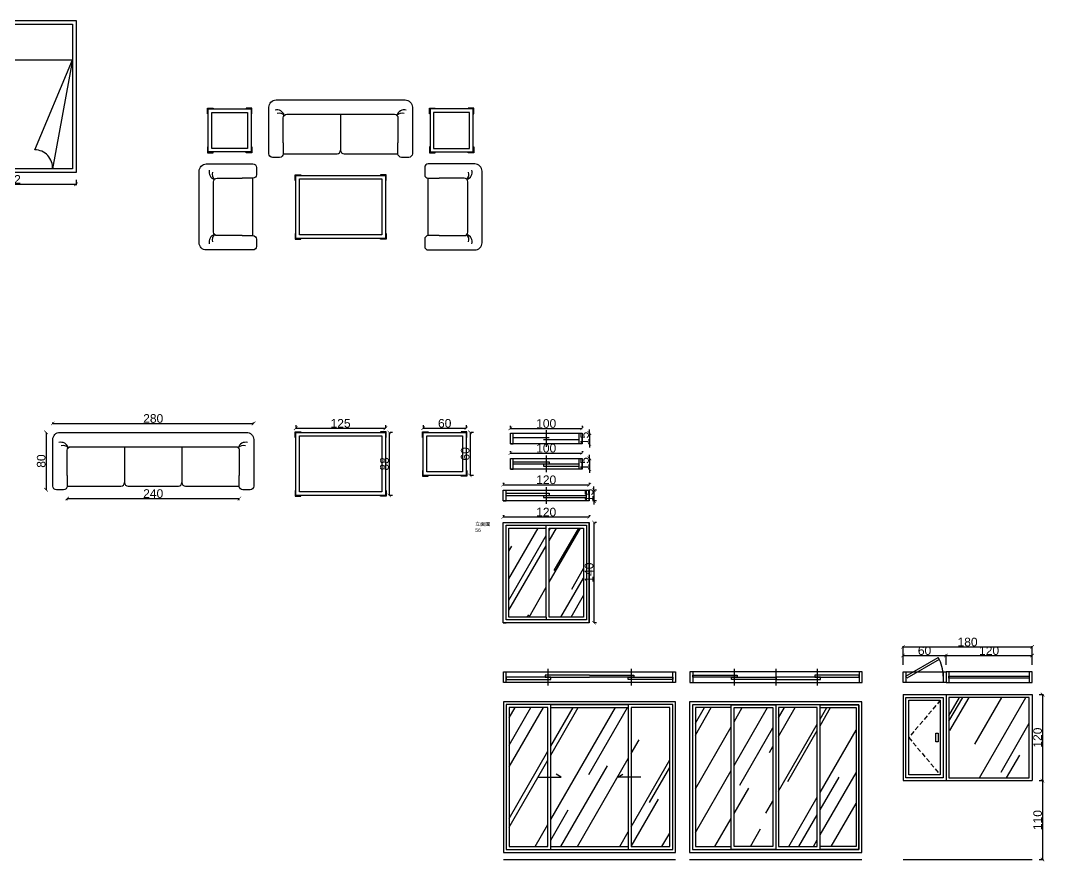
# Model space of a CAD drawing. Header units: millimetres. Extents: x -2628 to 3435, y -3699 to 2704.
# Drawn here: x 2008 to 3435, y 1519 to 2692 of the extents above; entities that cross this region are included whole.
import ezdxf

# ---------------------------------------------------------------- set-up
doc = ezdxf.new("R2010")
doc.units = ezdxf.units.MM
doc.header["$PDMODE"] = 35
doc.linetypes.add('HIDDEN', pattern=[9.525, 6.35, -3.175])
for name, color, linetype in [('04-門線', 94, 'Continuous'), ('05-窗線', 150, 'Continuous'), ('06-傢俱', 6, 'Continuous'), ('10-標註', 140, 'Continuous')]:
    doc.layers.add(name, color=color, linetype=linetype)
doc.styles.get("Standard").update_dxf_attribs({"font": 'arial.ttf'})
doc.dimstyles.new('ISO-30', dxfattribs={"dimtxt": 12, "dimasz": 5, "dimexe": 1.25, "dimexo": 10, "dimtad": 1, "dimdec": 1, "dimrnd": 0.5, "dimdsep": 46, "dimtxsty": 'Standard', "dimblk": 'ARCHTICK', "dimcen": 2.5, "dimadec": 0, "dimazin": 0, "dimtfac": 1, "dimtdec": 1, "dimtix": 1, "dimtmove": 0, "dimatfit": 3, "dimldrblk": 'ARCHTICK', "dimfxl": 15, "dimarcsym": 0})
pattern_1 = [(60, (0, -41.68), (17.8289, 183.2805), [1143, -152.4, 381, -76.2]), (60, (17.68, 65.14), (-125.8682, -15.3181), [228.6, -25.146, 457.2, -57.15]), (60, (-37.04, 23.7), (153.90594, 368.6809), [609.6, -106.68, 304.8, -76.2])]

# ---------------------------------------------------------------- blocks, each defined once
blk = doc.blocks.new('_ArchTick')
at = {"color": 0, "linetype": 'ByBlock', "const_width": 0.15}
blk.add_lwpolyline([(-0.5, -0.5), (0.5, 0.5)], dxfattribs=at)
blk = doc.blocks.new('*D13')
at = {"layer": '10-標註', "color": 0, "lineweight": -2, "transparency": 16777216}
for p, q in [((2052.7, 2130), (2052.7, 2131.6)), ((2052.7, 2130.3), (2332.7, 2130.3)), ((2332.7, 2130), (2332.7, 2131.6))]:
    blk.add_line(p, q, dxfattribs=at)
at = {"layer": 'Defpoints', "color": 0, "transparency": 16777216}
for p in [(2332.7, 2130.3), (2052.7, 2120), (2332.7, 2120)]:
    blk.add_point(p, dxfattribs=at)
at = {"layer": '10-標註', "color": 0, "lineweight": -2, "transparency": 16777216, "xscale": 5, "yscale": 5, "zscale": 5, "rotation": 180}
blk.add_blockref('_ArchTick', (2052.7, 2130.3), dxfattribs=at)
at = {"layer": '10-標註', "color": 0, "lineweight": -2, "transparency": 16777216, "xscale": 5, "yscale": 5, "zscale": 5}
blk.add_blockref('_ArchTick', (2332.7, 2130.3), dxfattribs=at)
at = {"layer": '10-標註', "color": 0, "transparency": 16777216, "insert": (2192.7, 2137.1), "char_height": 12, "attachment_point": 5}
blk.add_mtext('280', dxfattribs=at)
blk = doc.blocks.new('*D14')
at = {"layer": '10-標註', "color": 0, "lineweight": -2, "transparency": 16777216}
for p, q in [((2042.1, 2117.8), (2042.1, 2117.8)), ((2043.3, 2117.8), (2043.3, 2037.8)), ((2042.1, 2037.8), (2042.1, 2037.8))]:
    blk.add_line(p, q, dxfattribs=at)
at = {"layer": 'Defpoints', "color": 0, "transparency": 16777216}
for p in [(2052.1, 2117.8), (2043.3, 2037.8), (2052.1, 2037.8)]:
    blk.add_point(p, dxfattribs=at)
at = {"layer": '10-標註', "color": 0, "lineweight": -2, "transparency": 16777216, "xscale": 5, "yscale": 5, "zscale": 5}
for p, rotation in [((2043.3, 2117.8), 90), ((2043.3, 2037.8), 270)]:
    blk.add_blockref('_ArchTick', p, dxfattribs=dict(at, rotation=rotation))
at = {"layer": '10-標註', "color": 0, "transparency": 16777216, "insert": (2036.6, 2077.8), "char_height": 12, "attachment_point": 5, "rotation": 90}
blk.add_mtext('80', dxfattribs=at)
blk = doc.blocks.new('*D15')
at = {"layer": '10-標註', "color": 0, "lineweight": -2, "transparency": 16777216}
for p, q in [((2072.7, 2025.6), (2312.7, 2025.6)), ((2072.7, 2023.3), (2072.7, 2024.4)), ((2312.7, 2023.3), (2312.7, 2024.4))]:
    blk.add_line(p, q, dxfattribs=at)
at = {"layer": 'Defpoints', "color": 0, "transparency": 16777216}
for p in [(2072.7, 2033.3), (2312.7, 2033.3), (2312.7, 2025.6)]:
    blk.add_point(p, dxfattribs=at)
at = {"layer": '10-標註', "color": 0, "lineweight": -2, "transparency": 16777216, "xscale": 5, "yscale": 5, "zscale": 5, "rotation": 180}
blk.add_blockref('_ArchTick', (2072.7, 2025.6), dxfattribs=at)
at = {"layer": '10-標註', "color": 0, "lineweight": -2, "transparency": 16777216, "xscale": 5, "yscale": 5, "zscale": 5}
blk.add_blockref('_ArchTick', (2312.7, 2025.6), dxfattribs=at)
at = {"layer": '10-標註', "color": 0, "transparency": 16777216, "insert": (2192.7, 2032.4), "char_height": 12, "attachment_point": 5}
blk.add_mtext('240', dxfattribs=at)
blk = doc.blocks.new('*D16')
at = {"layer": '10-標註', "color": 0, "lineweight": -2, "transparency": 16777216}
for p, q in [((2391.4, 2127.8), (2391.4, 2124.8)), ((2516.4, 2127.8), (2516.4, 2124.8)), ((2391.4, 2123.6), (2516.4, 2123.6))]:
    blk.add_line(p, q, dxfattribs=at)
at = {"layer": 'Defpoints', "color": 0, "transparency": 16777216}
for p in [(2391.4, 2117.8), (2516.4, 2123.6), (2516.4, 2117.8)]:
    blk.add_point(p, dxfattribs=at)
at = {"layer": '10-標註', "color": 0, "lineweight": -2, "transparency": 16777216, "xscale": 5, "yscale": 5, "zscale": 5, "rotation": 180}
blk.add_blockref('_ArchTick', (2391.4, 2123.6), dxfattribs=at)
at = {"layer": '10-標註', "color": 0, "lineweight": -2, "transparency": 16777216, "xscale": 5, "yscale": 5, "zscale": 5}
blk.add_blockref('_ArchTick', (2516.4, 2123.6), dxfattribs=at)
at = {"layer": '10-標註', "color": 0, "transparency": 16777216, "insert": (2453.9, 2130.3), "char_height": 12, "attachment_point": 5}
blk.add_mtext('125', dxfattribs=at)
blk = doc.blocks.new('*D17')
at = {"layer": '10-標註', "color": 0, "lineweight": -2, "transparency": 16777216}
for p, q in [((2521.7, 2117.8), (2521.7, 2029.8)), ((2526.4, 2117.8), (2523, 2117.8)), ((2526.4, 2029.8), (2523, 2029.8))]:
    blk.add_line(p, q, dxfattribs=at)
at = {"layer": 'Defpoints', "color": 0, "transparency": 16777216}
for p in [(2516.4, 2117.8), (2516.4, 2029.8), (2521.7, 2029.8)]:
    blk.add_point(p, dxfattribs=at)
at = {"layer": '10-標註', "color": 0, "lineweight": -2, "transparency": 16777216, "xscale": 5, "yscale": 5, "zscale": 5}
for p, rotation in [((2521.7, 2117.8), 90), ((2521.7, 2029.8), 270)]:
    blk.add_blockref('_ArchTick', p, dxfattribs=dict(at, rotation=rotation))
at = {"layer": '10-標註', "color": 0, "transparency": 16777216, "insert": (2515, 2073.8), "char_height": 12, "attachment_point": 5, "rotation": 90}
blk.add_mtext('88', dxfattribs=at)
blk = doc.blocks.new('*D18')
at = {"layer": '10-標註', "color": 0, "lineweight": -2, "transparency": 16777216}
for p, q in [((2569, 2127.8), (2569, 2124.8)), ((2629, 2127.8), (2629, 2124.8)), ((2569, 2123.6), (2629, 2123.6))]:
    blk.add_line(p, q, dxfattribs=at)
at = {"layer": 'Defpoints', "color": 0, "transparency": 16777216}
for p in [(2569, 2117.8), (2629, 2123.6), (2629, 2117.8)]:
    blk.add_point(p, dxfattribs=at)
at = {"layer": '10-標註', "color": 0, "lineweight": -2, "transparency": 16777216, "xscale": 5, "yscale": 5, "zscale": 5, "rotation": 180}
blk.add_blockref('_ArchTick', (2569, 2123.6), dxfattribs=at)
at = {"layer": '10-標註', "color": 0, "lineweight": -2, "transparency": 16777216, "xscale": 5, "yscale": 5, "zscale": 5}
blk.add_blockref('_ArchTick', (2629, 2123.6), dxfattribs=at)
at = {"layer": '10-標註', "color": 0, "transparency": 16777216, "insert": (2599, 2130.3), "char_height": 12, "attachment_point": 5}
blk.add_mtext('60', dxfattribs=at)
blk = doc.blocks.new('*D19')
at = {"layer": '10-標註', "color": 0, "lineweight": -2, "transparency": 16777216}
for p, q in [((2634.3, 2117.8), (2634.3, 2057.8)), ((2639, 2117.8), (2635.6, 2117.8)), ((2639, 2057.8), (2635.6, 2057.8))]:
    blk.add_line(p, q, dxfattribs=at)
at = {"layer": 'Defpoints', "color": 0, "transparency": 16777216}
for p in [(2629, 2117.8), (2629, 2057.8), (2634.3, 2057.8)]:
    blk.add_point(p, dxfattribs=at)
at = {"layer": '10-標註', "color": 0, "lineweight": -2, "transparency": 16777216, "xscale": 5, "yscale": 5, "zscale": 5}
for p, rotation in [((2634.3, 2117.8), 90), ((2634.3, 2057.8), 270)]:
    blk.add_blockref('_ArchTick', p, dxfattribs=dict(at, rotation=rotation))
at = {"layer": '10-標註', "color": 0, "transparency": 16777216, "insert": (2627.6, 2087.8), "char_height": 12, "attachment_point": 5, "rotation": 90}
blk.add_mtext('60', dxfattribs=at)
blk = doc.blocks.new('*D20')
at = {"layer": '10-標註', "color": 0, "lineweight": -2, "transparency": 16777216}
for p, q in [((2690.5, 2126.8), (2690.5, 2124.6)), ((2690.5, 2123.4), (2790.5, 2123.4)), ((2790.5, 2126.8), (2790.5, 2124.6))]:
    blk.add_line(p, q, dxfattribs=at)
at = {"layer": 'Defpoints', "color": 0, "transparency": 16777216}
for p in [(2690.5, 2116.8), (2790.5, 2123.4), (2790.5, 2116.8)]:
    blk.add_point(p, dxfattribs=at)
at = {"layer": '10-標註', "color": 0, "lineweight": -2, "transparency": 16777216, "xscale": 5, "yscale": 5, "zscale": 5, "rotation": 180}
blk.add_blockref('_ArchTick', (2690.5, 2123.4), dxfattribs=at)
at = {"layer": '10-標註', "color": 0, "lineweight": -2, "transparency": 16777216, "xscale": 5, "yscale": 5, "zscale": 5}
blk.add_blockref('_ArchTick', (2790.5, 2123.4), dxfattribs=at)
at = {"layer": '10-標註', "color": 0, "transparency": 16777216, "insert": (2740.5, 2130.1), "char_height": 12, "attachment_point": 5}
blk.add_mtext('100', dxfattribs=at)
blk = doc.blocks.new('*D21')
at = {"layer": '10-標註', "color": 0, "lineweight": -2, "transparency": 16777216}
for p, q in [((2690.5, 2091.4), (2690.5, 2090.2)), ((2690.5, 2088.9), (2790.5, 2088.9)), ((2790.5, 2091.4), (2790.5, 2090.2))]:
    blk.add_line(p, q, dxfattribs=at)
at = {"layer": 'Defpoints', "color": 0, "transparency": 16777216}
for p in [(2790.5, 2088.9), (2690.5, 2081.4), (2790.5, 2081.4)]:
    blk.add_point(p, dxfattribs=at)
at = {"layer": '10-標註', "color": 0, "lineweight": -2, "transparency": 16777216, "xscale": 5, "yscale": 5, "zscale": 5, "rotation": 180}
blk.add_blockref('_ArchTick', (2690.5, 2088.9), dxfattribs=at)
at = {"layer": '10-標註', "color": 0, "lineweight": -2, "transparency": 16777216, "xscale": 5, "yscale": 5, "zscale": 5}
blk.add_blockref('_ArchTick', (2790.5, 2088.9), dxfattribs=at)
at = {"layer": '10-標註', "color": 0, "transparency": 16777216, "insert": (2740.5, 2095.7), "char_height": 12, "attachment_point": 5}
blk.add_mtext('100', dxfattribs=at)
blk = doc.blocks.new('*D22')
at = {"layer": '10-標註', "color": 0, "lineweight": -2, "transparency": 16777216}
for p, q in [((2680.5, 2047.3), (2680.5, 2046.1)), ((2680.5, 2044.8), (2800.5, 2044.8)), ((2800.5, 2047.3), (2800.5, 2046.1))]:
    blk.add_line(p, q, dxfattribs=at)
at = {"layer": 'Defpoints', "color": 0, "transparency": 16777216}
for p in [(2800.5, 2044.8), (2680.5, 2037.3), (2800.5, 2037.3)]:
    blk.add_point(p, dxfattribs=at)
at = {"layer": '10-標註', "color": 0, "lineweight": -2, "transparency": 16777216, "xscale": 5, "yscale": 5, "zscale": 5, "rotation": 180}
blk.add_blockref('_ArchTick', (2680.5, 2044.8), dxfattribs=at)
at = {"layer": '10-標註', "color": 0, "lineweight": -2, "transparency": 16777216, "xscale": 5, "yscale": 5, "zscale": 5}
blk.add_blockref('_ArchTick', (2800.5, 2044.8), dxfattribs=at)
at = {"layer": '10-標註', "color": 0, "transparency": 16777216, "insert": (2740.5, 2051.6), "char_height": 12, "attachment_point": 5}
blk.add_mtext('120', dxfattribs=at)
blk = doc.blocks.new('*D23')
at = {"layer": '10-標註', "color": 0, "lineweight": -2, "transparency": 16777216}
for p, q in [((2680.5, 2002.3), (2680.5, 2001.1)), ((2680.5, 1999.9), (2800.5, 1999.9)), ((2800.5, 2002.3), (2800.5, 2001.1))]:
    blk.add_line(p, q, dxfattribs=at)
at = {"layer": 'Defpoints', "color": 0, "transparency": 16777216}
for p in [(2800.5, 1999.9), (2680.5, 1992.3), (2800.5, 1992.3)]:
    blk.add_point(p, dxfattribs=at)
at = {"layer": '10-標註', "color": 0, "lineweight": -2, "transparency": 16777216, "xscale": 5, "yscale": 5, "zscale": 5, "rotation": 180}
blk.add_blockref('_ArchTick', (2680.5, 1999.9), dxfattribs=at)
at = {"layer": '10-標註', "color": 0, "lineweight": -2, "transparency": 16777216, "xscale": 5, "yscale": 5, "zscale": 5}
blk.add_blockref('_ArchTick', (2800.5, 1999.9), dxfattribs=at)
at = {"layer": '10-標註', "color": 0, "transparency": 16777216, "insert": (2740.5, 2006.6), "char_height": 12, "attachment_point": 5}
blk.add_mtext('120', dxfattribs=at)
blk = doc.blocks.new('*D24')
at = {"layer": '10-標註', "color": 0, "lineweight": -2, "transparency": 16777216}
for p, q in [((2800.5, 2116.8), (2802, 2116.8)), ((2800.8, 2116.8), (2800.8, 2121.8)), ((2800.8, 2116.8), (2800.8, 2101.8)), ((2800.5, 2101.8), (2802, 2101.8)), ((2800.8, 2101.8), (2800.8, 2096.8))]:
    blk.add_line(p, q, dxfattribs=at)
at = {"layer": 'Defpoints', "color": 0, "transparency": 16777216}
for p in [(2790.5, 2116.8), (2790.5, 2101.8), (2800.8, 2101.8)]:
    blk.add_point(p, dxfattribs=at)
at = {"layer": '10-標註', "color": 0, "lineweight": -2, "transparency": 16777216, "xscale": 5, "yscale": 5, "zscale": 5}
for p, rotation in [((2800.8, 2116.8), 270), ((2800.8, 2101.8), 90)]:
    blk.add_blockref('_ArchTick', p, dxfattribs=dict(at, rotation=rotation))
at = {"layer": '10-標註', "color": 0, "transparency": 16777216, "insert": (2794, 2109.3), "char_height": 12, "attachment_point": 5, "rotation": 90}
blk.add_mtext('15', dxfattribs=at)
blk = doc.blocks.new('*D25')
at = {"layer": '10-標註', "color": 0, "lineweight": -2, "transparency": 16777216}
for p, q in [((2800.8, 2081.4), (2800.8, 2086.4)), ((2800.5, 2081.4), (2802, 2081.4)), ((2800.8, 2081.4), (2800.8, 2066.4)), ((2800.5, 2066.4), (2802, 2066.4)), ((2800.8, 2066.4), (2800.8, 2061.4))]:
    blk.add_line(p, q, dxfattribs=at)
at = {"layer": 'Defpoints', "color": 0, "transparency": 16777216}
for p in [(2790.5, 2081.4), (2790.5, 2066.4), (2800.8, 2066.4)]:
    blk.add_point(p, dxfattribs=at)
at = {"layer": '10-標註', "color": 0, "lineweight": -2, "transparency": 16777216, "xscale": 5, "yscale": 5, "zscale": 5}
for p, rotation in [((2800.8, 2081.4), 270), ((2800.8, 2066.4), 90)]:
    blk.add_blockref('_ArchTick', p, dxfattribs=dict(at, rotation=rotation))
at = {"layer": '10-標註', "color": 0, "transparency": 16777216, "insert": (2794, 2073.9), "char_height": 12, "attachment_point": 5, "rotation": 90}
blk.add_mtext('15', dxfattribs=at)
blk = doc.blocks.new('*D26')
at = {"layer": '10-標註', "color": 0, "lineweight": -2, "transparency": 16777216}
for p, q in [((2807, 2037.3), (2807, 2042.3)), ((2807, 2037.3), (2807, 2022.3)), ((2810.5, 2037.3), (2808.3, 2037.3)), ((2807, 2022.3), (2807, 2017.3)), ((2810.5, 2022.3), (2808.3, 2022.3))]:
    blk.add_line(p, q, dxfattribs=at)
at = {"layer": 'Defpoints', "color": 0, "transparency": 16777216}
for p in [(2800.5, 2037.3), (2800.5, 2022.3), (2807, 2022.3)]:
    blk.add_point(p, dxfattribs=at)
at = {"layer": '10-標註', "color": 0, "lineweight": -2, "transparency": 16777216, "xscale": 5, "yscale": 5, "zscale": 5}
for p, rotation in [((2807, 2037.3), 270), ((2807, 2022.3), 90)]:
    blk.add_blockref('_ArchTick', p, dxfattribs=dict(at, rotation=rotation))
at = {"layer": '10-標註', "color": 0, "transparency": 16777216, "insert": (2800.3, 2029.8), "char_height": 12, "attachment_point": 5, "rotation": 90}
blk.add_mtext('15', dxfattribs=at)
blk = doc.blocks.new('*D27')
at = {"layer": '10-標註', "color": 0, "lineweight": -2, "transparency": 16777216}
for p, q in [((2807, 1992.3), (2807, 1852.3)), ((2810.5, 1992.3), (2808.3, 1992.3)), ((2810.5, 1852.3), (2808.3, 1852.3))]:
    blk.add_line(p, q, dxfattribs=at)
at = {"layer": 'Defpoints', "color": 0, "transparency": 16777216}
for p in [(2800.5, 1992.3), (2800.5, 1852.3), (2807, 1852.3)]:
    blk.add_point(p, dxfattribs=at)
at = {"layer": '10-標註', "color": 0, "lineweight": -2, "transparency": 16777216, "xscale": 5, "yscale": 5, "zscale": 5}
for p, rotation in [((2807, 1992.3), 90), ((2807, 1852.3), 270)]:
    blk.add_blockref('_ArchTick', p, dxfattribs=dict(at, rotation=rotation))
at = {"layer": '10-標註', "color": 0, "transparency": 16777216, "insert": (2800.3, 1922.3), "char_height": 12, "attachment_point": 5, "rotation": 90}
blk.add_mtext('140', dxfattribs=at)
blk = doc.blocks.new('*D41')
at = {"layer": '10-標註', "color": 0, "lineweight": -2, "transparency": 16777216}
for p, q in [((1903.1, 2470.1), (1903.1, 2462.4)), ((2085.1, 2470.1), (2085.1, 2462.4)), ((2085.1, 2463.6), (1903.1, 2463.6))]:
    blk.add_line(p, q, dxfattribs=at)
at = {"layer": 'Defpoints', "color": 0, "transparency": 16777216}
for p in [(1903.1, 2480.1), (2085.1, 2480.1), (1903.1, 2463.6)]:
    blk.add_point(p, dxfattribs=at)
at = {"layer": '10-標註', "color": 0, "lineweight": -2, "transparency": 16777216, "xscale": 5, "yscale": 5, "zscale": 5, "rotation": 180}
blk.add_blockref('_ArchTick', (1903.1, 2463.6), dxfattribs=at)
at = {"layer": '10-標註', "color": 0, "lineweight": -2, "transparency": 16777216, "xscale": 5, "yscale": 5, "zscale": 5}
blk.add_blockref('_ArchTick', (2085.1, 2463.6), dxfattribs=at)
at = {"layer": '10-標註', "color": 0, "transparency": 16777216, "insert": (1994.1, 2470.4), "char_height": 12, "attachment_point": 5}
blk.add_mtext('182', dxfattribs=at)
blk = doc.blocks.new('*D43')
at = {"layer": '05-窗線', "color": 0, "lineweight": -2, "transparency": 16777216}
for p, q in [((3237.9, 1793.9), (3237.9, 1807.9)), ((3237.9, 1806.7), (3297.9, 1806.7)), ((3297.9, 1793.9), (3297.9, 1807.9))]:
    blk.add_line(p, q, dxfattribs=at)
at = {"layer": 'Defpoints', "color": 0, "transparency": 16777216}
for p in [(3297.9, 1806.7), (3237.9, 1783.9), (3297.9, 1783.9)]:
    blk.add_point(p, dxfattribs=at)
at = {"layer": '05-窗線', "color": 0, "lineweight": -2, "transparency": 16777216, "xscale": 5, "yscale": 5, "zscale": 5, "rotation": 180}
blk.add_blockref('_ArchTick', (3237.9, 1806.7), dxfattribs=at)
at = {"layer": '05-窗線', "color": 0, "lineweight": -2, "transparency": 16777216, "xscale": 5, "yscale": 5, "zscale": 5}
blk.add_blockref('_ArchTick', (3297.9, 1806.7), dxfattribs=at)
at = {"layer": '05-窗線', "color": 0, "transparency": 16777216, "insert": (3267.9, 1813.4), "char_height": 12, "attachment_point": 5}
blk.add_mtext('60', dxfattribs=at)
blk = doc.blocks.new('*D44')
at = {"layer": '05-窗線', "color": 0, "lineweight": -2, "transparency": 16777216}
for p, q in [((3297.9, 1793.9), (3297.9, 1807.9)), ((3297.9, 1806.7), (3417.9, 1806.7)), ((3417.9, 1793.9), (3417.9, 1807.9))]:
    blk.add_line(p, q, dxfattribs=at)
at = {"layer": 'Defpoints', "color": 0, "transparency": 16777216}
for p in [(3417.9, 1806.7), (3297.9, 1783.9), (3417.9, 1783.9)]:
    blk.add_point(p, dxfattribs=at)
at = {"layer": '05-窗線', "color": 0, "lineweight": -2, "transparency": 16777216, "xscale": 5, "yscale": 5, "zscale": 5, "rotation": 180}
blk.add_blockref('_ArchTick', (3297.9, 1806.7), dxfattribs=at)
at = {"layer": '05-窗線', "color": 0, "lineweight": -2, "transparency": 16777216, "xscale": 5, "yscale": 5, "zscale": 5}
blk.add_blockref('_ArchTick', (3417.9, 1806.7), dxfattribs=at)
at = {"layer": '05-窗線', "color": 0, "transparency": 16777216, "insert": (3357.9, 1813.4), "char_height": 12, "attachment_point": 5}
blk.add_mtext('120', dxfattribs=at)
blk = doc.blocks.new('*D45')
at = {"layer": '05-窗線', "color": 0, "lineweight": -2, "transparency": 16777216}
for p, q in [((3237.9, 1793.9), (3237.9, 1819.9)), ((3237.9, 1818.7), (3417.9, 1818.7)), ((3417.9, 1793.9), (3417.9, 1819.9))]:
    blk.add_line(p, q, dxfattribs=at)
at = {"layer": 'Defpoints', "color": 0, "transparency": 16777216}
for p in [(3417.9, 1818.7), (3237.9, 1783.9), (3417.9, 1783.9)]:
    blk.add_point(p, dxfattribs=at)
at = {"layer": '05-窗線', "color": 0, "lineweight": -2, "transparency": 16777216, "xscale": 5, "yscale": 5, "zscale": 5, "rotation": 180}
blk.add_blockref('_ArchTick', (3237.9, 1818.7), dxfattribs=at)
at = {"layer": '05-窗線', "color": 0, "lineweight": -2, "transparency": 16777216, "xscale": 5, "yscale": 5, "zscale": 5}
blk.add_blockref('_ArchTick', (3417.9, 1818.7), dxfattribs=at)
at = {"layer": '05-窗線', "color": 0, "transparency": 16777216, "insert": (3327.9, 1825.4), "char_height": 12, "attachment_point": 5}
blk.add_mtext('180', dxfattribs=at)
blk = doc.blocks.new('*D46')
at = {"layer": '05-窗線', "color": 0, "lineweight": -2, "transparency": 16777216}
for p, q in [((3427.9, 1752.2), (3433.6, 1752.2)), ((3432.4, 1752.2), (3432.4, 1632.2)), ((3427.9, 1632.2), (3433.6, 1632.2))]:
    blk.add_line(p, q, dxfattribs=at)
at = {"layer": 'Defpoints', "color": 0, "transparency": 16777216}
for p in [(3417.9, 1752.2), (3417.9, 1632.2), (3432.4, 1632.2)]:
    blk.add_point(p, dxfattribs=at)
at = {"layer": '05-窗線', "color": 0, "lineweight": -2, "transparency": 16777216, "xscale": 5, "yscale": 5, "zscale": 5}
for p, rotation in [((3432.4, 1752.2), 90), ((3432.4, 1632.2), 270)]:
    blk.add_blockref('_ArchTick', p, dxfattribs=dict(at, rotation=rotation))
at = {"layer": '05-窗線', "color": 0, "transparency": 16777216, "insert": (3425.6, 1692.2), "char_height": 12, "attachment_point": 5, "rotation": 90}
blk.add_mtext('120', dxfattribs=at)
blk = doc.blocks.new('*D47')
at = {"layer": '05-窗線', "color": 0, "lineweight": -2, "transparency": 16777216}
for p, q in [((3427.9, 1632.2), (3433.6, 1632.2)), ((3432.4, 1632.2), (3432.4, 1522.2)), ((3427.9, 1522.2), (3433.6, 1522.2))]:
    blk.add_line(p, q, dxfattribs=at)
at = {"layer": 'Defpoints', "color": 0, "transparency": 16777216}
for p in [(3417.9, 1632.2), (3417.9, 1522.2), (3432.4, 1522.2)]:
    blk.add_point(p, dxfattribs=at)
at = {"layer": '05-窗線', "color": 0, "lineweight": -2, "transparency": 16777216, "xscale": 5, "yscale": 5, "zscale": 5}
for p, rotation in [((3432.4, 1632.2), 90), ((3432.4, 1522.2), 270)]:
    blk.add_blockref('_ArchTick', p, dxfattribs=dict(at, rotation=rotation))
at = {"layer": '05-窗線', "color": 0, "transparency": 16777216, "insert": (3425.6, 1577.2), "char_height": 12, "attachment_point": 5, "rotation": 90}
blk.add_mtext('110', dxfattribs=at)

msp = doc.modelspace()

# ---------------------------------------------------------------- hatches: boundary and pattern name
at = {"layer": '05-窗線'}
h = msp.add_hatch(dxfattribs=at)
h.set_pattern_fill('AR-RROOF', color=8, scale=3, angle=60)
h.set_pattern_definition(pattern_1)
h.paths.add_polyline_path([(3301.92, 1636.2), (3413.92, 1636.2), (3413.92, 1748.2), (3301.92, 1748.2)])
h = msp.add_hatch(dxfattribs=at)
h.set_pattern_fill('AR-RROOF', color=8, scale=3, angle=60)
h.set_pattern_definition(pattern_1)
h.paths.add_polyline_path([(2688.85, 1540.2), (2742.85, 1540.2), (2742.85, 1734.2), (2688.85, 1734.2)])
h.paths.add_polyline_path([(2854.85, 1734.2), (2746.85, 1734.2), (2746.85, 1540.2), (2854.85, 1540.2)])
h.paths.add_polyline_path([(2912.85, 1734.2), (2858.85, 1734.2), (2858.85, 1540.2), (2912.85, 1540.2)])
h = msp.add_hatch(dxfattribs=at)
h.set_pattern_fill('AR-RROOF', color=8, scale=3, angle=60)
h.set_pattern_definition(pattern_1)
h.paths.add_polyline_path([(2998.45, 1733.99), (2948.45, 1733.99), (2948.45, 1540.2), (2998.45, 1540.2)])
h.paths.add_polyline_path([(3002.45, 1540.2), (3056.45, 1540.2), (3056.45, 1733.99), (3002.45, 1733.99)])
h.paths.add_polyline_path([(3118.45, 1733.99), (3064.45, 1733.99), (3064.45, 1540.2), (3118.45, 1540.2)])
h.paths.add_polyline_path([(3172.45, 1733.99), (3122.45, 1733.99), (3122.45, 1540.2), (3172.45, 1540.2)])
at = {"layer": '10-標註'}
h = msp.add_hatch(dxfattribs=at)
h.set_pattern_fill('AR-RROOF', color=8, scale=2, angle=60)
h.paths.add_polyline_path([(2688.54, 1860.34), (2740.54, 1860.34), (2740.54, 1984.34), (2688.54, 1984.34)])
h.paths.add_polyline_path([(2792.54, 1984.34), (2744.54, 1984.34), (2744.54, 1860.34), (2792.54, 1860.34)])

# ---------------------------------------------------------------- linework, layer by layer
at = {"layer": '04-門線'}
msp.add_arc((2847.47, 2032.51), 90, 129.24278, 129.67561, dxfattribs=at)
at = {"layer": '05-窗線'}
for p, q in [((2694.54, 2101.78), (2694.54, 2116.78)), ((2786.54, 2101.78), (2786.54, 2116.78)), ((2790.54, 2101.78), (2790.54, 2116.78)), ((2690.54, 2101.78), (2694.54, 2101.78)), ((2694.54, 2066.39), (2694.54, 2081.39)), ((2786.54, 2066.39), (2786.54, 2081.39)), ((2790.54, 2066.39), (2790.54, 2081.39)), ((2690.54, 2066.39), (2694.54, 2066.39)), ((2684.54, 2022.3), (2684.54, 2037.3)), ((2796.54, 2022.3), (2796.54, 2037.3)), ((2800.54, 2022.3), (2800.54, 2037.3)), ((2680.54, 2022.3), (2684.54, 2022.3)), ((2740.54, 1860.34), (2740.54, 1984.34)), ((2800.54, 1852.34), (2800.54, 1992.34)), ((2680.54, 1852.34), (2684.54, 1852.34)), ((2684.85, 1768.88), (2684.85, 1783.88)), ((2916.85, 1768.88), (2916.85, 1783.88)), ((2944.85, 1783.88), (2944.85, 1768.88)), ((3176.85, 1783.88), (3176.85, 1768.88)), ((3241.92, 1783.88), (3241.92, 1768.88)), ((3293.92, 1783.88), (3293.92, 1768.88)), ((3301.92, 1783.88), (3301.92, 1768.88)), ((3413.92, 1783.88), (3413.92, 1768.88)), ((3237.92, 1752.2), (3417.92, 1752.2)), ((3237.92, 1752.2), (3237.92, 1632.2)), ((3297.92, 1752.2), (3297.92, 1632.2)), ((3417.92, 1752.2), (3417.92, 1632.2)), ((2729.47, 1637.2), (2761.47, 1637.2)), ((2761.47, 1637.2), (2754.54, 1641.2)), ((2840.22, 1637.2), (2847.15, 1641.2)), ((2872.22, 1637.2), (2840.22, 1637.2)), ((3237.92, 1632.2), (3297.92, 1632.2)), ((3297.92, 1632.2), (3417.92, 1632.2))]:
    msp.add_line(p, q, dxfattribs=at)
at = {"layer": '05-窗線', "color": 4}
for p, q in [((2740.54, 2120.78), (2740.54, 2097.78)), ((2694.54, 2110.78), (2744.54, 2110.78)), ((2736.54, 2107.78), (2786.54, 2107.78)), ((2740.54, 2085.39), (2740.54, 2062.39)), ((2694.54, 2076.89), (2744.54, 2076.89)), ((2694.54, 2073.89), (2744.54, 2073.89)), ((2736.54, 2073.89), (2786.54, 2073.89)), ((2736.54, 2073.89), (2736.54, 2070.89)), ((2736.54, 2070.89), (2786.54, 2070.89)), ((2744.54, 2076.89), (2744.54, 2073.89)), ((2684.54, 2032.8), (2744.54, 2032.8)), ((2684.54, 2029.8), (2744.54, 2029.8)), ((2736.54, 2029.8), (2796.54, 2029.8)), ((2736.54, 2029.8), (2736.54, 2026.8)), ((2740.54, 2041.3), (2740.54, 2018.3)), ((2744.54, 2032.8), (2744.54, 2029.8)), ((2736.54, 2026.8), (2796.54, 2026.8))]:
    msp.add_line(p, q, dxfattribs=at)
at = {"layer": '05-窗線'}
for points in [[(2690.54, 2116.78), (2790.54, 2116.78), (2790.54, 2101.78), (2690.54, 2101.78)], [(2690.54, 2081.39), (2790.54, 2081.39), (2790.54, 2066.39), (2690.54, 2066.39)], [(2680.54, 2037.3), (2800.54, 2037.3), (2800.54, 2022.3), (2680.54, 2022.3)], [(2680.54, 1992.34), (2800.54, 1992.34), (2800.54, 1852.34), (2680.54, 1852.34)], [(2684.54, 1988.34), (2796.54, 1988.34), (2796.54, 1856.34), (2684.54, 1856.34)], [(2744.54, 1984.34), (2792.54, 1984.34), (2792.54, 1860.34), (2744.54, 1860.34)], [(2680.85, 1783.88), (2920.85, 1783.88), (2920.85, 1768.88), (2680.85, 1768.88)], [(2940.85, 1768.88), (3180.85, 1768.88), (3180.85, 1783.88), (2940.85, 1783.88)], [(3237.92, 1783.88), (3297.92, 1783.88), (3297.92, 1768.88), (3237.92, 1768.88)], [(3297.92, 1768.88), (3417.92, 1768.88), (3417.92, 1783.88), (3297.92, 1783.88)], [(2680.85, 1532.2), (2920.85, 1532.2), (2920.85, 1742.2), (2680.85, 1742.2)], [(2940.45, 1532.2), (3180.45, 1532.2), (3180.45, 1741.99), (2940.45, 1741.99)], [(3413.92, 1636.2), (3413.92, 1748.2), (3301.92, 1748.2), (3301.92, 1636.2)], [(2684.85, 1536.2), (2916.85, 1536.2), (2916.85, 1738.2), (2684.85, 1738.2)], [(2944.45, 1536.2), (3176.45, 1536.2), (3176.45, 1737.99), (2944.45, 1737.99)]]:
    msp.add_lwpolyline(points, close=True, dxfattribs=at)
msp.add_lwpolyline([(2740.54, 1860.34), (2688.54, 1860.34), (2688.54, 1984.34), (2740.54, 1984.34)], dxfattribs=at)
at = {"layer": '06-傢俱'}
for p, q in [((1908.13, 2637.09), (2080.13, 2637.09)), ((2027.59, 2511.72), (2080.13, 2637.09)), ((2080.13, 2637.09), (2052.26, 2485.09)), ((2080.13, 2637.09), (2080.13, 2485.09)), ((2080.13, 2637.09), (2080.13, 2485.09)), ((2453.92, 2561.26), (2453.92, 2511.26)), ((2373.92, 2506.26), (2448.92, 2506.26)), ((2458.92, 2506.26), (2533.91, 2506.26)), ((2331.71, 2392.08), (2331.72, 2472.08)), ((2576.12, 2392.08), (2576.12, 2472.07)), ((2152.73, 2097.78), (2152.73, 2047.78)), ((2232.73, 2097.78), (2232.73, 2047.78)), ((2072.73, 2042.78), (2147.73, 2042.78)), ((2157.73, 2042.78), (2227.73, 2042.78)), ((2237.73, 2042.78), (2312.72, 2042.78))]:
    msp.add_line(p, q, dxfattribs=at)
for points in [[(1903.13, 2692.09), (2085.13, 2692.09), (2085.13, 2480.09), (1903.13, 2480.09)], [(1908.13, 2687.09), (2080.13, 2687.09), (2080.13, 2485.09), (1908.13, 2485.09)], [(2269.22, 2568.76), (2329.22, 2568.76), (2329.22, 2508.76), (2269.22, 2508.76)], [(2274.22, 2563.76), (2324.22, 2563.76), (2324.22, 2513.76), (2274.22, 2513.76)], [(2638.62, 2568.76), (2578.62, 2568.76), (2578.62, 2508.76), (2638.62, 2508.76)], [(2633.62, 2563.76), (2583.62, 2563.76), (2583.62, 2513.76), (2633.62, 2513.76)], [(2391.42, 2476.07), (2516.42, 2476.07), (2516.42, 2388.07), (2391.42, 2388.07)], [(2396.42, 2471.07), (2511.42, 2471.07), (2511.42, 2393.07), (2396.42, 2393.07)], [(2391.42, 2117.75), (2516.42, 2117.75), (2516.42, 2029.75), (2391.42, 2029.75)], [(2396.42, 2112.75), (2511.42, 2112.75), (2511.42, 2034.75), (2396.42, 2034.75)], [(2568.98, 2117.75), (2628.98, 2117.75), (2628.98, 2057.75), (2568.98, 2057.75)], [(2573.98, 2112.75), (2623.98, 2112.75), (2623.98, 2062.75), (2573.98, 2062.75)]]:
    msp.add_lwpolyline(points, close=True, dxfattribs=at)
for points in [[(2269.22, 2561.76), (2268.22, 2561.76), (2268.22, 2569.76), (2276.22, 2569.76), (2276.22, 2568.76)], [(2329.22, 2561.76), (2330.22, 2561.76), (2330.22, 2569.76), (2322.22, 2569.76), (2322.22, 2568.76)], [(2578.62, 2561.76), (2577.62, 2561.76), (2577.62, 2569.76), (2585.62, 2569.76), (2585.62, 2568.76)], [(2638.62, 2561.76), (2639.62, 2561.76), (2639.62, 2569.76), (2631.62, 2569.76), (2631.62, 2568.76)], [(2269.22, 2515.76), (2268.22, 2515.76), (2268.22, 2507.76), (2276.22, 2507.76), (2276.22, 2508.76)], [(2329.22, 2515.76), (2330.22, 2515.76), (2330.22, 2507.76), (2322.22, 2507.76), (2322.22, 2508.76)], [(2578.62, 2515.76), (2577.62, 2515.76), (2577.62, 2507.76), (2585.62, 2507.76), (2585.62, 2508.76)], [(2638.62, 2515.76), (2639.62, 2515.76), (2639.62, 2507.76), (2631.62, 2507.76), (2631.62, 2508.76)], [(2391.42, 2469.07), (2390.42, 2469.07), (2390.42, 2477.07), (2398.42, 2477.07), (2398.42, 2476.07)], [(2516.42, 2469.07), (2517.42, 2469.07), (2517.42, 2477.07), (2509.42, 2477.07), (2509.42, 2476.07)], [(2391.42, 2395.07), (2390.42, 2395.07), (2390.42, 2387.07), (2398.42, 2387.07), (2398.42, 2388.07)], [(2516.42, 2395.07), (2517.42, 2395.07), (2517.42, 2387.07), (2509.42, 2387.07), (2509.42, 2388.07)], [(2391.42, 2110.75), (2390.42, 2110.75), (2390.42, 2118.75), (2398.42, 2118.75), (2398.42, 2117.75)], [(2516.42, 2110.75), (2517.42, 2110.75), (2517.42, 2118.75), (2509.42, 2118.75), (2509.42, 2117.75)], [(2568.98, 2110.75), (2567.98, 2110.75), (2567.98, 2118.75), (2575.98, 2118.75), (2575.98, 2117.75)], [(2628.98, 2110.75), (2629.98, 2110.75), (2629.98, 2118.75), (2621.98, 2118.75), (2621.98, 2117.75)], [(2568.98, 2064.75), (2567.98, 2064.75), (2567.98, 2056.75), (2575.98, 2056.75), (2575.98, 2057.75)], [(2628.98, 2064.75), (2629.98, 2064.75), (2629.98, 2056.75), (2621.98, 2056.75), (2621.98, 2057.75)], [(2391.42, 2036.75), (2390.42, 2036.75), (2390.42, 2028.75), (2398.42, 2028.75), (2398.42, 2029.75)], [(2516.42, 2036.75), (2517.42, 2036.75), (2517.42, 2028.75), (2509.42, 2028.75), (2509.42, 2029.75)]]:
    msp.add_lwpolyline(points, dxfattribs=at)
for points in [[(2373.92, 2521.26), (2373.92, 2506.26, -0.4142136), (2368.92, 2501.26), (2358.92, 2501.26, -0.4142136), (2353.92, 2506.26), (2353.92, 2571.26, -0.4142136), (2363.92, 2581.26), (2543.92, 2581.26, -0.4142136), (2553.92, 2571.26), (2553.92, 2506.26, -0.4142136), (2548.92, 2501.26), (2538.92, 2501.26, -0.4142136), (2533.92, 2506.26), (2533.92, 2521.26)], [(2373.92, 2521.26), (2373.92, 2556.26, -0.4142136), (2378.92, 2561.26), (2528.92, 2561.26, -0.4142136), (2533.92, 2556.26), (2533.92, 2521.26)], [(2316.71, 2392.08), (2331.71, 2392.08, -0.4142136), (2336.71, 2387.08), (2336.71, 2377.08, -0.4142136), (2331.71, 2372.08), (2266.71, 2372.08, -0.4142136), (2256.71, 2382.08), (2256.72, 2482.08, -0.4142136), (2266.72, 2492.08), (2331.72, 2492.08, -0.4142136), (2336.72, 2487.08), (2336.72, 2477.08, -0.4142136), (2331.72, 2472.08), (2316.72, 2472.08)], [(2591.12, 2392.08), (2576.12, 2392.08, 0.4142136), (2571.12, 2387.08), (2571.12, 2377.08, 0.4142136), (2576.12, 2372.08), (2641.12, 2372.08, 0.4142136), (2651.12, 2382.08), (2651.12, 2482.08, 0.4142136), (2641.12, 2492.08), (2576.12, 2492.08, 0.4142136), (2571.12, 2487.08), (2571.12, 2477.08, 0.4142136), (2576.12, 2472.08), (2591.12, 2472.08)], [(2316.71, 2392.08), (2281.71, 2392.08, -0.4142136), (2276.71, 2397.08), (2276.72, 2467.08, -0.4142136), (2281.72, 2472.08), (2316.72, 2472.08)], [(2591.12, 2392.08), (2626.12, 2392.08, 0.4142136), (2631.12, 2397.08), (2631.12, 2467.08, 0.4142136), (2626.12, 2472.08), (2591.12, 2472.08)], [(2072.73, 2057.78), (2072.73, 2042.78, -0.4142136), (2067.73, 2037.78), (2057.73, 2037.78, -0.4142136), (2052.73, 2042.78), (2052.73, 2107.78, -0.4142136), (2062.73, 2117.78), (2322.73, 2117.78, -0.4142136), (2332.73, 2107.78), (2332.73, 2042.78, -0.4142136), (2327.73, 2037.78), (2317.73, 2037.78, -0.4142136), (2312.73, 2042.78), (2312.73, 2057.78)], [(2072.73, 2057.78), (2072.73, 2092.78, -0.4142136), (2077.73, 2097.78), (2307.73, 2097.78, -0.4142136), (2312.73, 2092.78), (2312.73, 2057.78)]]:
    msp.add_lwpolyline(points, format="xyb", dxfattribs=at)
for centre, radius, start, end in [((2365.34, 2557.02), 10.42, 15.42413, 105.53763), ((2368.33, 2553.48), 9.46, 41.83675, 107.43709), ((2542.5, 2557.02), 10.42, 74.46237, 164.57587), ((2539.51, 2553.48), 9.46, 72.56291, 138.16325), ((2027.53, 2486.94), 24.79, 355.72646, 89.88157), ((2448.92, 2511.26), 5, 270, 359.9975), ((2458.92, 2511.26), 5, 179.9975, 270), ((2280.95, 2480.66), 10.42, 164.45987, 254.57337), ((2284.5, 2477.67), 9.46, 162.56041, 228.16075), ((2626.88, 2480.66), 10.42, 285.42566, 15.53916), ((2623.34, 2477.67), 9.46, 311.83828, 17.43862), ((2280.95, 2383.5), 10.42, 105.42163, 195.53513), ((2284.49, 2386.5), 9.46, 131.83425, 197.43459), ((2626.89, 2383.5), 10.42, 344.4639, 74.5774), ((2623.34, 2386.49), 9.46, 342.56444, 48.16478), ((2064.15, 2093.54), 10.42, 15.42413, 105.53763), ((2067.14, 2090), 9.46, 41.83675, 107.43709), ((2321.31, 2093.54), 10.42, 74.46237, 164.57587), ((2318.31, 2090), 9.46, 72.56291, 138.16325), ((2147.73, 2047.78), 5, 270, 359.9975), ((2157.73, 2047.78), 5, 179.9975, 270), ((2227.73, 2047.78), 5, 270, 359.9975), ((2237.73, 2047.78), 5, 179.9975, 270)]:
    msp.add_arc(centre, radius, start, end, dxfattribs=at)
at = {"layer": '10-標註'}
for p, q in [((2684.54, 1988.34), (2740.54, 1988.34)), ((2684.54, 1856.34), (2684.54, 1988.34)), ((2740.54, 1988.34), (2796.54, 1988.34)), ((2740.54, 1984.34), (2740.54, 1988.34)), ((2796.54, 1988.34), (2796.54, 1856.34)), ((2740.54, 1856.34), (2684.54, 1856.34)), ((2740.54, 1860.34), (2740.54, 1856.34)), ((2796.54, 1856.34), (2740.54, 1856.34)), ((2742.85, 1787.88), (2742.85, 1764.88)), ((2858.85, 1787.88), (2858.85, 1764.88)), ((3002.85, 1764.88), (3002.85, 1787.88)), ((3060.85, 1764.88), (3060.85, 1787.88)), ((3118.85, 1764.88), (3118.85, 1787.88)), ((2746.85, 1738.2), (2854.85, 1738.2)), ((2746.85, 1734.2), (2854.85, 1734.2)), ((2746.85, 1540.2), (2854.85, 1540.2)), ((2746.85, 1536.2), (2854.85, 1536.2)), ((2940.45, 1532.2), (3180.45, 1532.2)), ((2680.85, 1522.2), (2920.85, 1522.2)), ((2940.45, 1522.2), (3180.45, 1522.2)), ((3237.92, 1522.2), (3417.92, 1522.2))]:
    msp.add_line(p, q, dxfattribs=at)
at = {"layer": '10-標註', "linetype": 'HIDDEN'}
for p, q in [((3289.92, 1744.2), (3245.92, 1692.2)), ((3245.92, 1692.2), (3289.92, 1640.2))]:
    msp.add_line(p, q, dxfattribs=at)
at = {"layer": '10-標註'}
for points in [[(3288.41, 1801.24), (3243.46, 1775.29), (3241.96, 1777.89), (3286.99, 1803.89)], [(2800.85, 1779.38), (2738.85, 1779.38), (2738.85, 1776.38), (2800.85, 1776.38)], [(2800.85, 1779.38), (2862.85, 1779.38), (2862.85, 1776.38), (2800.85, 1776.38)], [(2998.45, 1737.99), (2944.45, 1737.99), (2944.45, 1536.2), (2998.45, 1536.2)], [(2998.45, 1733.99), (2948.45, 1733.99), (2948.45, 1540.2), (2998.45, 1540.2)], [(3122.45, 1737.99), (3176.45, 1737.99), (3176.45, 1536.2), (3122.45, 1536.2)], [(3122.45, 1733.99), (3172.45, 1733.99), (3172.45, 1540.2), (3122.45, 1540.2)]]:
    msp.add_lwpolyline(points, dxfattribs=at)
for points in [[(2746.85, 1776.38), (2684.85, 1776.38), (2684.85, 1773.38), (2746.85, 1773.38)], [(2854.85, 1776.38), (2916.85, 1776.38), (2916.85, 1773.38), (2854.85, 1773.38)], [(3006.85, 1776.38), (2944.85, 1776.38), (2944.85, 1779.38), (3006.85, 1779.38)], [(3060.85, 1773.38), (2998.85, 1773.38), (2998.85, 1776.38), (3060.85, 1776.38)], [(3060.85, 1773.38), (3122.85, 1773.38), (3122.85, 1776.38), (3060.85, 1776.38)], [(3114.85, 1776.38), (3176.85, 1776.38), (3176.85, 1779.38), (3114.85, 1779.38)], [(3301.92, 1777.88), (3413.92, 1777.88), (3413.92, 1774.88), (3301.92, 1774.88)], [(3241.92, 1636.2), (3241.92, 1748.2), (3293.92, 1748.2), (3293.92, 1636.2)], [(3245.92, 1640.2), (3245.92, 1744.2), (3289.92, 1744.2), (3289.92, 1640.2)], [(2746.85, 1738.2), (2684.85, 1738.2), (2684.85, 1536.2), (2746.85, 1536.2)], [(2742.85, 1734.2), (2688.85, 1734.2), (2688.85, 1540.2), (2742.85, 1540.2)], [(2916.85, 1738.2), (2854.85, 1738.2), (2854.85, 1536.2), (2916.85, 1536.2)], [(2912.85, 1734.2), (2858.85, 1734.2), (2858.85, 1540.2), (2912.85, 1540.2)], [(3060.45, 1536.2), (2998.45, 1536.2), (2998.45, 1737.99), (3060.45, 1737.99)], [(3056.45, 1540.2), (3002.45, 1540.2), (3002.45, 1733.99), (3056.45, 1733.99)], [(3060.45, 1536.2), (3122.45, 1536.2), (3122.45, 1737.99), (3060.45, 1737.99)], [(3064.45, 1540.2), (3118.45, 1540.2), (3118.45, 1733.99), (3064.45, 1733.99)], [(3283.71, 1698.2), (3286.71, 1698.2), (3286.71, 1686.2), (3283.71, 1686.2)]]:
    msp.add_lwpolyline(points, close=True, dxfattribs=at)
msp.add_arc((3241.92, 1777.96), 52, 359.91001, 29.91001, dxfattribs=at)

# ---------------------------------------------------------------- texts
at = {"layer": '10-標註', "insert": (2641.64, 1992.34), "char_height": 5, "attachment_point": 1}
msp.add_mtext_dynamic_manual_height_columns('{\\fPMingLiU|b0|i0|c136|p18;立面圖\\P56}', width=29.8037, gutter_width=15, heights=[22.37], dxfattribs=at)

# ---------------------------------------------------------------- dimensions: what is measured, and where the dimension line sits
at = {"layer": '05-窗線'}
for base, p1, p2, picture, middle in [((3417.92, 1818.7), (3237.92, 1783.88), (3417.92, 1783.88), '*D45', (3327.92, 1825.45)), ((3297.92, 1806.7), (3237.92, 1783.88), (3297.92, 1783.88), '*D43', (3267.92, 1813.45)), ((3417.92, 1806.7), (3297.92, 1783.88), (3417.92, 1783.88), '*D44', (3357.92, 1813.45))]:
    dim = msp.add_linear_dim(base=base, p1=p1, p2=p2, dimstyle='ISO-30', dxfattribs=at)
    dim.commit()
    dim.dimension.update_dxf_attribs({"geometry": picture, "text_midpoint": middle})
for base, p1, p2, picture, middle in [((3432.4, 1632.2), (3417.92, 1752.2), (3417.92, 1632.2), '*D46', (3425.64, 1692.2)), ((3432.4, 1522.2), (3417.92, 1632.2), (3417.92, 1522.2), '*D47', (3425.64, 1577.2))]:
    dim = msp.add_linear_dim(base=base, p1=p1, p2=p2, angle=90, dimstyle='ISO-30', dxfattribs=at)
    dim.commit()
    dim.dimension.update_dxf_attribs({"geometry": picture, "text_midpoint": middle})
at = {"layer": '10-標註'}
for base, p1, p2, picture, middle in [((1903.13, 2463.63), (2085.13, 2480.09), (1903.13, 2480.09), '*D41', (1994.13, 2470.38)), ((2332.73, 2130.32), (2052.73, 2119.99), (2332.73, 2119.99), '*D13', (2192.73, 2137.07)), ((2516.42, 2123.56), (2391.42, 2117.75), (2516.42, 2117.75), '*D16', (2453.92, 2130.32)), ((2628.98, 2123.56), (2568.98, 2117.75), (2628.98, 2117.75), '*D18', (2598.98, 2130.32)), ((2790.54, 2123.36), (2690.54, 2116.78), (2790.54, 2116.78), '*D20', (2740.54, 2130.11)), ((2790.54, 2088.93), (2690.54, 2081.39), (2790.54, 2081.39), '*D21', (2740.54, 2095.69)), ((2800.54, 2044.84), (2680.54, 2037.3), (2800.54, 2037.3), '*D22', (2740.54, 2051.59)), ((2312.73, 2025.62), (2072.73, 2033.26), (2312.73, 2033.26), '*D15', (2192.73, 2032.37)), ((2800.54, 1999.89), (2680.54, 1992.34), (2800.54, 1992.34), '*D23', (2740.54, 2006.64))]:
    dim = msp.add_linear_dim(base=base, p1=p1, p2=p2, dimstyle='ISO-30', dxfattribs=at)
    dim.commit()
    dim.dimension.update_dxf_attribs({"geometry": picture, "text_midpoint": middle})
for base, p1, p2, picture, middle in [((2043.31, 2037.78), (2052.08, 2117.78), (2052.08, 2037.78), '*D14', (2036.56, 2077.78)), ((2521.75, 2029.75), (2516.42, 2117.75), (2516.42, 2029.75), '*D17', (2514.99, 2073.75)), ((2634.31, 2057.75), (2628.98, 2117.75), (2628.98, 2057.75), '*D19', (2627.56, 2087.75)), ((2800.77, 2101.78), (2790.54, 2116.78), (2790.54, 2101.78), '*D24', (2794.02, 2109.28)), ((2800.77, 2066.39), (2790.54, 2081.39), (2790.54, 2066.39), '*D25', (2794.02, 2073.89)), ((2807.04, 2022.3), (2800.54, 2037.3), (2800.54, 2022.3), '*D26', (2800.29, 2029.8)), ((2807.04, 1852.34), (2800.54, 1992.34), (2800.54, 1852.34), '*D27', (2800.29, 1922.34))]:
    dim = msp.add_linear_dim(base=base, p1=p1, p2=p2, angle=90, dimstyle='ISO-30', dxfattribs=at)
    dim.commit()
    dim.dimension.update_dxf_attribs({"geometry": picture, "text_midpoint": middle})

doc.saveas('drawing.dxf')
